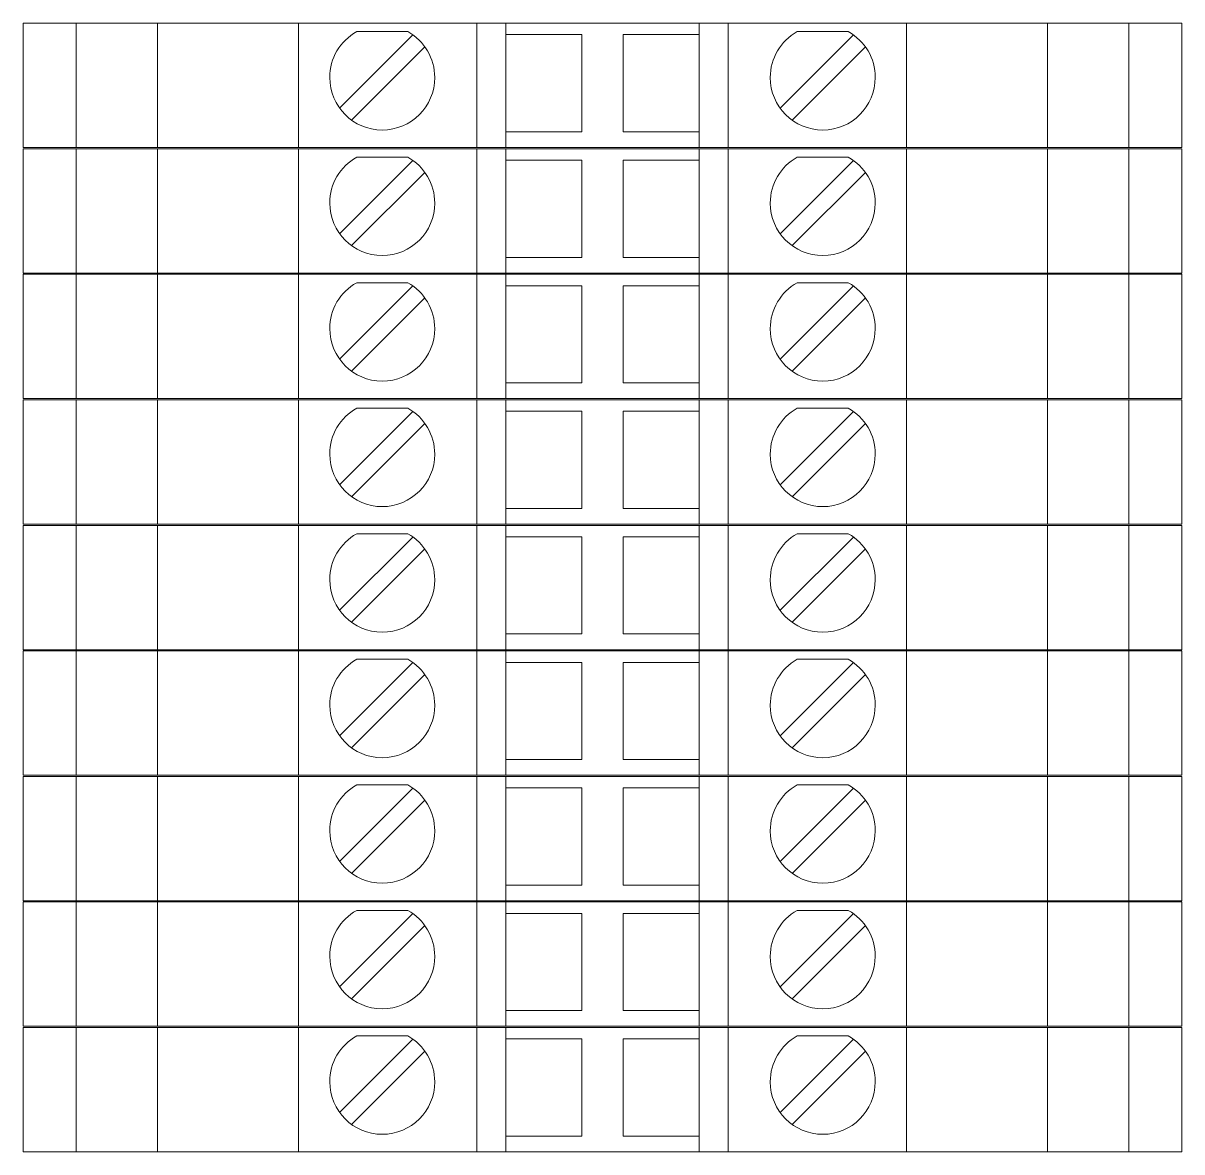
# Model space of a CAD drawing. Header units: millimetres. Extents: x 4962 to 7449, y 754 to 2938.
# Drawn here: x 5322.79 to 5370.79, y 2007.39 to 2054.14 of the extents above; entities that cross this region are included whole.
import ezdxf

# ---------------------------------------------------------------- set-up
doc = ezdxf.new("R2010")
doc.units = ezdxf.units.MM
doc.layers.add('000-PI-ORMAR', color=2, linetype='Continuous')

msp = doc.modelspace()

# ---------------------------------------------------------------- linework, layer by layer
at = {"layer": '000-PI-ORMAR', "color": 0, "linetype": 'ByBlock', "lineweight": 0}
for p, q in [((5322.792, 2054.143), (5322.792, 2054.143)), ((5324.992, 2054.143), (5322.792, 2054.143)), ((5322.792, 2054.143), (5322.792, 2048.993)), ((5324.992, 2054.143), (5324.992, 2054.143)), ((5324.992, 2054.143), (5326.584, 2054.143)), ((5324.992, 2054.143), (5324.992, 2048.993)), ((5326.584, 2054.143), (5328.726, 2054.143)), ((5327.042, 2054.143), (5327.042, 2054.143)), ((5328.353, 2054.143), (5328.353, 2048.993)), ((5329.11, 2054.143), (5328.726, 2054.143)), ((5331.618, 2054.143), (5329.11, 2054.143)), ((5329.292, 2054.143), (5329.292, 2054.143)), ((5330.792, 2054.143), (5330.792, 2054.143)), ((5331.618, 2054.143), (5334.192, 2054.143)), ((5331.942, 2054.143), (5331.942, 2054.143)), ((5334.192, 2054.143), (5341.592, 2054.143)), ((5334.192, 2054.143), (5334.192, 2048.993)), ((5336.992, 2054.143), (5336.992, 2054.143)), ((5341.592, 2054.143), (5342.792, 2054.143)), ((5341.592, 2054.143), (5341.592, 2048.993)), ((5342.792, 2054.143), (5342.792, 2054.143)), ((5342.792, 2054.143), (5350.792, 2054.143)), ((5342.792, 2054.143), (5342.792, 2048.993)), ((5350.792, 2054.143), (5350.792, 2054.143)), ((5350.792, 2054.143), (5351.992, 2054.143)), ((5350.792, 2054.143), (5350.792, 2048.993)), ((5351.992, 2054.143), (5359.392, 2054.143)), ((5351.992, 2054.143), (5351.992, 2048.993)), ((5359.392, 2054.143), (5361.966, 2054.143)), ((5359.392, 2054.143), (5359.392, 2048.993)), ((5364.474, 2054.143), (5361.966, 2054.143)), ((5362.792, 2054.143), (5362.792, 2054.143)), ((5363.092, 2054.143), (5363.092, 2054.143)), ((5363.992, 2054.143), (5363.992, 2054.143)), ((5364.858, 2054.143), (5364.474, 2054.143)), ((5364.858, 2054.143), (5367, 2054.143)), ((5365.231, 2054.143), (5365.231, 2048.993)), ((5366.542, 2054.143), (5366.542, 2054.143)), ((5367, 2054.143), (5368.592, 2054.143)), ((5368.592, 2054.143), (5368.592, 2054.143)), ((5368.592, 2054.143), (5369.792, 2054.143)), ((5368.592, 2054.143), (5368.592, 2048.993)), ((5369.292, 2054.143), (5369.292, 2054.143)), ((5369.792, 2054.143), (5369.792, 2054.143)), ((5369.792, 2054.143), (5370.109, 2054.143)), ((5370.792, 2054.143), (5370.109, 2054.143)), ((5370.792, 2054.143), (5370.792, 2054.143)), ((5370.792, 2054.143), (5370.792, 2048.993)), ((5338.937, 2053.659), (5335.902, 2050.623)), ((5336.608, 2053.793), (5336.608, 2053.793)), ((5338.726, 2053.793), (5336.608, 2053.793)), ((5338.726, 2053.793), (5338.726, 2053.793)), ((5338.937, 2053.659), (5338.937, 2053.659)), ((5342.792, 2053.668), (5345.942, 2053.668)), ((5342.792, 2053.668), (5342.792, 2053.668)), ((5345.942, 2053.668), (5345.942, 2049.643)), ((5345.942, 2053.668), (5345.942, 2053.668)), ((5347.642, 2049.643), (5347.642, 2053.668)), ((5347.642, 2053.668), (5350.792, 2053.668)), ((5347.642, 2053.668), (5347.642, 2053.668)), ((5350.792, 2053.668), (5350.792, 2053.668)), ((5357.187, 2053.659), (5354.152, 2050.623)), ((5354.858, 2053.793), (5354.858, 2053.793)), ((5356.976, 2053.793), (5354.858, 2053.793)), ((5356.976, 2053.793), (5356.976, 2053.793)), ((5357.187, 2053.659), (5357.187, 2053.659)), ((5336.397, 2050.128), (5339.432, 2053.164)), ((5339.432, 2053.164), (5339.432, 2053.164)), ((5341.592, 2053.193), (5341.592, 2050.593)), ((5341.592, 2053.193), (5341.592, 2053.193)), ((5351.992, 2053.193), (5351.992, 2050.593)), ((5351.992, 2053.193), (5351.992, 2053.193)), ((5354.647, 2050.128), (5357.682, 2053.164)), ((5357.682, 2053.164), (5357.682, 2053.164)), ((5335.902, 2050.623), (5335.902, 2050.623)), ((5341.592, 2050.593), (5341.592, 2050.593)), ((5351.992, 2050.593), (5351.992, 2050.593)), ((5354.152, 2050.623), (5354.152, 2050.623)), ((5336.397, 2050.128), (5336.397, 2050.128)), ((5354.647, 2050.128), (5354.647, 2050.128)), ((5345.942, 2049.643), (5342.792, 2049.643)), ((5342.792, 2049.643), (5342.792, 2049.643)), ((5345.942, 2049.643), (5345.942, 2049.643)), ((5350.792, 2049.643), (5347.642, 2049.643)), ((5347.642, 2049.643), (5347.642, 2049.643)), ((5350.792, 2049.643), (5350.792, 2049.643)), ((5324.992, 2048.993), (5322.792, 2048.993)), ((5322.792, 2048.993), (5322.792, 2048.993)), ((5322.792, 2048.943), (5322.792, 2048.943)), ((5324.992, 2048.943), (5322.792, 2048.943)), ((5322.792, 2048.943), (5322.792, 2043.793)), ((5324.992, 2048.993), (5326.584, 2048.993)), ((5324.992, 2048.993), (5324.992, 2048.993)), ((5324.992, 2048.943), (5324.992, 2048.943)), ((5324.992, 2048.943), (5326.584, 2048.943)), ((5324.992, 2048.943), (5324.992, 2043.793)), ((5326.584, 2048.993), (5328.726, 2048.993)), ((5326.584, 2048.943), (5328.726, 2048.943)), ((5327.042, 2048.993), (5327.042, 2048.993)), ((5327.042, 2048.943), (5327.042, 2048.943)), ((5328.353, 2048.943), (5328.353, 2043.793)), ((5328.726, 2048.993), (5329.11, 2048.993)), ((5329.11, 2048.943), (5328.726, 2048.943)), ((5329.11, 2048.993), (5331.618, 2048.993)), ((5331.618, 2048.943), (5329.11, 2048.943)), ((5329.292, 2048.993), (5329.292, 2048.993)), ((5329.292, 2048.943), (5329.292, 2048.943)), ((5330.792, 2048.943), (5330.792, 2048.943)), ((5331.618, 2048.993), (5334.192, 2048.993)), ((5331.618, 2048.943), (5334.192, 2048.943)), ((5331.942, 2048.993), (5331.942, 2048.993)), ((5331.942, 2048.943), (5331.942, 2048.943)), ((5334.192, 2048.993), (5341.592, 2048.993)), ((5334.192, 2048.943), (5341.592, 2048.943)), ((5334.192, 2048.943), (5334.192, 2043.793)), ((5336.992, 2048.993), (5336.992, 2048.993)), ((5336.992, 2048.943), (5336.992, 2048.943)), ((5341.592, 2048.993), (5342.792, 2048.993)), ((5341.592, 2048.943), (5342.792, 2048.943)), ((5341.592, 2048.943), (5341.592, 2043.793)), ((5342.792, 2048.993), (5350.792, 2048.993)), ((5342.792, 2048.993), (5342.792, 2048.993)), ((5342.792, 2048.943), (5342.792, 2048.943)), ((5342.792, 2048.943), (5350.792, 2048.943)), ((5342.792, 2048.943), (5342.792, 2043.793)), ((5350.792, 2048.993), (5351.992, 2048.993)), ((5350.792, 2048.993), (5350.792, 2048.993)), ((5350.792, 2048.943), (5350.792, 2048.943)), ((5350.792, 2048.943), (5351.992, 2048.943)), ((5350.792, 2048.943), (5350.792, 2043.793)), ((5351.992, 2048.993), (5359.392, 2048.993)), ((5351.992, 2048.943), (5359.392, 2048.943)), ((5351.992, 2048.943), (5351.992, 2043.793)), ((5359.392, 2048.993), (5361.966, 2048.993)), ((5359.392, 2048.943), (5361.966, 2048.943)), ((5359.392, 2048.943), (5359.392, 2043.793)), ((5361.966, 2048.993), (5364.474, 2048.993)), ((5364.474, 2048.943), (5361.966, 2048.943)), ((5362.792, 2048.943), (5362.792, 2048.943)), ((5363.092, 2048.993), (5363.092, 2048.993)), ((5363.092, 2048.943), (5363.092, 2048.943)), ((5363.992, 2048.993), (5363.992, 2048.993)), ((5363.992, 2048.943), (5363.992, 2048.943)), ((5364.474, 2048.993), (5364.858, 2048.993)), ((5364.858, 2048.943), (5364.474, 2048.943)), ((5364.858, 2048.993), (5367, 2048.993)), ((5364.858, 2048.943), (5367, 2048.943)), ((5365.231, 2048.943), (5365.231, 2043.793)), ((5366.542, 2048.993), (5366.542, 2048.993)), ((5366.542, 2048.943), (5366.542, 2048.943)), ((5367, 2048.993), (5368.592, 2048.993)), ((5367, 2048.943), (5368.592, 2048.943)), ((5368.592, 2048.993), (5369.792, 2048.993)), ((5368.592, 2048.993), (5368.592, 2048.993)), ((5368.592, 2048.943), (5368.592, 2048.943)), ((5368.592, 2048.943), (5369.792, 2048.943)), ((5368.592, 2048.943), (5368.592, 2043.793)), ((5369.292, 2048.943), (5369.292, 2048.943)), ((5369.792, 2048.993), (5370.109, 2048.993)), ((5369.792, 2048.993), (5369.792, 2048.993)), ((5369.792, 2048.943), (5369.792, 2048.943)), ((5369.792, 2048.943), (5370.109, 2048.943)), ((5370.792, 2048.993), (5370.109, 2048.993)), ((5370.792, 2048.943), (5370.109, 2048.943)), ((5370.792, 2048.993), (5370.792, 2048.993)), ((5370.792, 2048.943), (5370.792, 2048.943)), ((5370.792, 2048.943), (5370.792, 2043.793)), ((5338.937, 2048.459), (5335.902, 2045.423)), ((5336.608, 2048.593), (5336.608, 2048.593)), ((5338.726, 2048.593), (5336.608, 2048.593)), ((5338.726, 2048.593), (5338.726, 2048.593)), ((5338.937, 2048.459), (5338.937, 2048.459)), ((5342.792, 2048.468), (5345.942, 2048.468)), ((5342.792, 2048.468), (5342.792, 2048.468)), ((5345.942, 2048.468), (5345.942, 2044.443)), ((5345.942, 2048.468), (5345.942, 2048.468)), ((5347.642, 2044.443), (5347.642, 2048.468)), ((5347.642, 2048.468), (5350.792, 2048.468)), ((5347.642, 2048.468), (5347.642, 2048.468)), ((5350.792, 2048.468), (5350.792, 2048.468)), ((5357.187, 2048.459), (5354.152, 2045.423)), ((5354.858, 2048.593), (5354.858, 2048.593)), ((5356.976, 2048.593), (5354.858, 2048.593)), ((5356.976, 2048.593), (5356.976, 2048.593)), ((5357.187, 2048.459), (5357.187, 2048.459)), ((5336.397, 2044.928), (5339.432, 2047.964)), ((5339.432, 2047.964), (5339.432, 2047.964)), ((5341.592, 2047.993), (5341.592, 2045.393)), ((5341.592, 2047.993), (5341.592, 2047.993)), ((5351.992, 2047.993), (5351.992, 2045.393)), ((5351.992, 2047.993), (5351.992, 2047.993)), ((5354.647, 2044.928), (5357.682, 2047.964)), ((5357.682, 2047.964), (5357.682, 2047.964)), ((5335.902, 2045.423), (5335.902, 2045.423)), ((5341.592, 2045.393), (5341.592, 2045.393)), ((5351.992, 2045.393), (5351.992, 2045.393)), ((5354.152, 2045.423), (5354.152, 2045.423)), ((5336.397, 2044.928), (5336.397, 2044.928)), ((5354.647, 2044.928), (5354.647, 2044.928)), ((5345.942, 2044.443), (5342.792, 2044.443)), ((5342.792, 2044.443), (5342.792, 2044.443)), ((5345.942, 2044.443), (5345.942, 2044.443)), ((5350.792, 2044.443), (5347.642, 2044.443)), ((5347.642, 2044.443), (5347.642, 2044.443)), ((5350.792, 2044.443), (5350.792, 2044.443)), ((5324.992, 2043.793), (5322.792, 2043.793)), ((5322.792, 2043.793), (5322.792, 2043.793)), ((5322.792, 2043.743), (5322.792, 2043.743)), ((5324.992, 2043.743), (5322.792, 2043.743)), ((5322.792, 2043.743), (5322.792, 2038.593)), ((5324.992, 2043.793), (5326.584, 2043.793)), ((5324.992, 2043.793), (5324.992, 2043.793)), ((5324.992, 2043.743), (5324.992, 2043.743)), ((5324.992, 2043.743), (5326.584, 2043.743)), ((5324.992, 2043.743), (5324.992, 2038.593)), ((5326.584, 2043.793), (5328.726, 2043.793)), ((5326.584, 2043.743), (5328.726, 2043.743)), ((5327.042, 2043.793), (5327.042, 2043.793)), ((5327.042, 2043.743), (5327.042, 2043.743)), ((5328.353, 2043.743), (5328.353, 2038.593)), ((5328.726, 2043.793), (5329.11, 2043.793)), ((5329.11, 2043.743), (5328.726, 2043.743)), ((5329.11, 2043.793), (5331.618, 2043.793)), ((5331.618, 2043.743), (5329.11, 2043.743)), ((5329.292, 2043.793), (5329.292, 2043.793)), ((5329.292, 2043.743), (5329.292, 2043.743)), ((5330.792, 2043.743), (5330.792, 2043.743)), ((5331.618, 2043.793), (5334.192, 2043.793)), ((5331.618, 2043.743), (5334.192, 2043.743)), ((5331.942, 2043.793), (5331.942, 2043.793)), ((5331.942, 2043.743), (5331.942, 2043.743)), ((5334.192, 2043.793), (5341.592, 2043.793)), ((5334.192, 2043.743), (5341.592, 2043.743)), ((5334.192, 2043.743), (5334.192, 2038.593)), ((5336.608, 2043.393), (5336.608, 2043.393)), ((5338.726, 2043.393), (5336.608, 2043.393)), ((5336.992, 2043.793), (5336.992, 2043.793)), ((5336.992, 2043.743), (5336.992, 2043.743)), ((5338.726, 2043.393), (5338.726, 2043.393)), ((5341.592, 2043.793), (5342.792, 2043.793)), ((5341.592, 2043.743), (5342.792, 2043.743)), ((5341.592, 2043.743), (5341.592, 2038.593)), ((5342.792, 2043.793), (5350.792, 2043.793)), ((5342.792, 2043.793), (5342.792, 2043.793)), ((5342.792, 2043.743), (5342.792, 2043.743)), ((5342.792, 2043.743), (5350.792, 2043.743)), ((5342.792, 2043.743), (5342.792, 2038.593)), ((5350.792, 2043.793), (5351.992, 2043.793)), ((5350.792, 2043.793), (5350.792, 2043.793)), ((5350.792, 2043.743), (5350.792, 2043.743)), ((5350.792, 2043.743), (5351.992, 2043.743)), ((5350.792, 2043.743), (5350.792, 2038.593)), ((5351.992, 2043.793), (5359.392, 2043.793)), ((5351.992, 2043.743), (5359.392, 2043.743)), ((5351.992, 2043.743), (5351.992, 2038.593)), ((5354.858, 2043.393), (5354.858, 2043.393)), ((5356.976, 2043.393), (5354.858, 2043.393)), ((5356.976, 2043.393), (5356.976, 2043.393)), ((5359.392, 2043.793), (5361.966, 2043.793)), ((5359.392, 2043.743), (5361.966, 2043.743)), ((5359.392, 2043.743), (5359.392, 2038.593)), ((5361.966, 2043.793), (5364.474, 2043.793)), ((5364.474, 2043.743), (5361.966, 2043.743)), ((5362.792, 2043.743), (5362.792, 2043.743)), ((5363.092, 2043.793), (5363.092, 2043.793)), ((5363.092, 2043.743), (5363.092, 2043.743)), ((5363.992, 2043.793), (5363.992, 2043.793)), ((5363.992, 2043.743), (5363.992, 2043.743)), ((5364.474, 2043.793), (5364.858, 2043.793)), ((5364.858, 2043.743), (5364.474, 2043.743)), ((5364.858, 2043.793), (5367, 2043.793)), ((5364.858, 2043.743), (5367, 2043.743)), ((5365.231, 2043.743), (5365.231, 2038.593)), ((5366.542, 2043.793), (5366.542, 2043.793)), ((5366.542, 2043.743), (5366.542, 2043.743)), ((5367, 2043.793), (5368.592, 2043.793)), ((5367, 2043.743), (5368.592, 2043.743)), ((5368.592, 2043.793), (5369.792, 2043.793)), ((5368.592, 2043.793), (5368.592, 2043.793)), ((5368.592, 2043.743), (5368.592, 2043.743)), ((5368.592, 2043.743), (5369.792, 2043.743)), ((5368.592, 2043.743), (5368.592, 2038.593)), ((5369.292, 2043.743), (5369.292, 2043.743)), ((5369.792, 2043.793), (5370.109, 2043.793)), ((5369.792, 2043.793), (5369.792, 2043.793)), ((5369.792, 2043.743), (5369.792, 2043.743)), ((5369.792, 2043.743), (5370.109, 2043.743)), ((5370.792, 2043.793), (5370.109, 2043.793)), ((5370.792, 2043.743), (5370.109, 2043.743)), ((5370.792, 2043.793), (5370.792, 2043.793)), ((5370.792, 2043.743), (5370.792, 2043.743)), ((5370.792, 2043.743), (5370.792, 2038.593)), ((5338.937, 2043.259), (5335.902, 2040.223)), ((5338.937, 2043.259), (5338.937, 2043.259)), ((5342.792, 2043.268), (5345.942, 2043.268)), ((5342.792, 2043.268), (5342.792, 2043.268)), ((5345.942, 2043.268), (5345.942, 2039.243)), ((5345.942, 2043.268), (5345.942, 2043.268)), ((5347.642, 2039.243), (5347.642, 2043.268)), ((5347.642, 2043.268), (5350.792, 2043.268)), ((5347.642, 2043.268), (5347.642, 2043.268)), ((5350.792, 2043.268), (5350.792, 2043.268)), ((5357.187, 2043.259), (5354.152, 2040.223)), ((5357.187, 2043.259), (5357.187, 2043.259)), ((5336.397, 2039.728), (5339.432, 2042.764)), ((5339.432, 2042.764), (5339.432, 2042.764)), ((5341.592, 2042.793), (5341.592, 2040.193)), ((5341.592, 2042.793), (5341.592, 2042.793)), ((5351.992, 2042.793), (5351.992, 2040.193)), ((5351.992, 2042.793), (5351.992, 2042.793)), ((5354.647, 2039.728), (5357.682, 2042.764)), ((5357.682, 2042.764), (5357.682, 2042.764)), ((5335.902, 2040.223), (5335.902, 2040.223)), ((5341.592, 2040.193), (5341.592, 2040.193)), ((5351.992, 2040.193), (5351.992, 2040.193)), ((5354.152, 2040.223), (5354.152, 2040.223)), ((5336.397, 2039.728), (5336.397, 2039.728)), ((5354.647, 2039.728), (5354.647, 2039.728)), ((5345.942, 2039.243), (5342.792, 2039.243)), ((5342.792, 2039.243), (5342.792, 2039.243)), ((5345.942, 2039.243), (5345.942, 2039.243)), ((5350.792, 2039.243), (5347.642, 2039.243)), ((5347.642, 2039.243), (5347.642, 2039.243)), ((5350.792, 2039.243), (5350.792, 2039.243)), ((5324.992, 2038.593), (5322.792, 2038.593)), ((5322.792, 2038.593), (5322.792, 2038.593)), ((5324.992, 2038.593), (5326.584, 2038.593)), ((5324.992, 2038.593), (5324.992, 2038.593)), ((5326.584, 2038.593), (5328.726, 2038.593)), ((5327.042, 2038.593), (5327.042, 2038.593)), ((5328.726, 2038.593), (5329.11, 2038.593)), ((5329.11, 2038.593), (5331.618, 2038.593)), ((5329.292, 2038.593), (5329.292, 2038.593)), ((5331.618, 2038.593), (5334.192, 2038.593)), ((5331.942, 2038.593), (5331.942, 2038.593)), ((5334.192, 2038.593), (5341.592, 2038.593)), ((5336.992, 2038.593), (5336.992, 2038.593)), ((5341.592, 2038.593), (5342.792, 2038.593)), ((5342.792, 2038.593), (5350.792, 2038.593)), ((5342.792, 2038.593), (5342.792, 2038.593)), ((5350.792, 2038.593), (5351.992, 2038.593)), ((5350.792, 2038.593), (5350.792, 2038.593)), ((5351.992, 2038.593), (5359.392, 2038.593)), ((5359.392, 2038.593), (5361.966, 2038.593)), ((5361.966, 2038.593), (5364.474, 2038.593)), ((5363.092, 2038.593), (5363.092, 2038.593)), ((5363.992, 2038.593), (5363.992, 2038.593)), ((5364.474, 2038.593), (5364.858, 2038.593)), ((5364.858, 2038.593), (5367, 2038.593)), ((5366.542, 2038.593), (5366.542, 2038.593)), ((5367, 2038.593), (5368.592, 2038.593)), ((5368.592, 2038.593), (5369.792, 2038.593)), ((5368.592, 2038.593), (5368.592, 2038.593)), ((5369.792, 2038.593), (5370.109, 2038.593)), ((5369.792, 2038.593), (5369.792, 2038.593)), ((5370.792, 2038.593), (5370.109, 2038.593)), ((5370.792, 2038.593), (5370.792, 2038.593)), ((5322.792, 2038.543), (5322.792, 2038.543)), ((5324.992, 2038.543), (5322.792, 2038.543)), ((5322.792, 2038.543), (5322.792, 2033.393)), ((5324.992, 2038.543), (5324.992, 2038.543)), ((5324.992, 2038.543), (5326.584, 2038.543)), ((5324.992, 2038.543), (5324.992, 2033.393)), ((5326.584, 2038.543), (5328.726, 2038.543)), ((5327.042, 2038.543), (5327.042, 2038.543)), ((5328.353, 2038.543), (5328.353, 2033.393)), ((5329.11, 2038.543), (5328.726, 2038.543)), ((5331.618, 2038.543), (5329.11, 2038.543)), ((5329.292, 2038.543), (5329.292, 2038.543)), ((5330.792, 2038.543), (5330.792, 2038.543)), ((5331.618, 2038.543), (5334.192, 2038.543)), ((5331.942, 2038.543), (5331.942, 2038.543)), ((5334.192, 2038.543), (5341.592, 2038.543)), ((5334.192, 2038.543), (5334.192, 2033.393)), ((5336.608, 2038.193), (5336.608, 2038.193)), ((5338.726, 2038.193), (5336.608, 2038.193)), ((5336.992, 2038.543), (5336.992, 2038.543)), ((5338.726, 2038.193), (5338.726, 2038.193)), ((5341.592, 2038.543), (5342.792, 2038.543)), ((5341.592, 2038.543), (5341.592, 2033.393)), ((5342.792, 2038.543), (5342.792, 2038.543)), ((5342.792, 2038.543), (5350.792, 2038.543)), ((5342.792, 2038.543), (5342.792, 2033.393)), ((5350.792, 2038.543), (5350.792, 2038.543)), ((5350.792, 2038.543), (5351.992, 2038.543)), ((5350.792, 2038.543), (5350.792, 2033.393)), ((5351.992, 2038.543), (5359.392, 2038.543)), ((5351.992, 2038.543), (5351.992, 2033.393)), ((5354.858, 2038.193), (5354.858, 2038.193)), ((5356.976, 2038.193), (5354.858, 2038.193)), ((5356.976, 2038.193), (5356.976, 2038.193)), ((5359.392, 2038.543), (5361.966, 2038.543)), ((5359.392, 2038.543), (5359.392, 2033.393)), ((5364.474, 2038.543), (5361.966, 2038.543)), ((5362.792, 2038.543), (5362.792, 2038.543)), ((5363.092, 2038.543), (5363.092, 2038.543)), ((5363.992, 2038.543), (5363.992, 2038.543)), ((5364.858, 2038.543), (5364.474, 2038.543)), ((5364.858, 2038.543), (5367, 2038.543)), ((5365.231, 2038.543), (5365.231, 2033.393)), ((5366.542, 2038.543), (5366.542, 2038.543)), ((5367, 2038.543), (5368.592, 2038.543)), ((5368.592, 2038.543), (5368.592, 2038.543)), ((5368.592, 2038.543), (5369.792, 2038.543)), ((5368.592, 2038.543), (5368.592, 2033.393)), ((5369.292, 2038.543), (5369.292, 2038.543)), ((5369.792, 2038.543), (5369.792, 2038.543)), ((5369.792, 2038.543), (5370.109, 2038.543)), ((5370.792, 2038.543), (5370.109, 2038.543)), ((5370.792, 2038.543), (5370.792, 2038.543)), ((5370.792, 2038.543), (5370.792, 2033.393)), ((5338.937, 2038.059), (5335.902, 2035.023)), ((5338.937, 2038.059), (5338.937, 2038.059)), ((5342.792, 2038.068), (5345.942, 2038.068)), ((5342.792, 2038.068), (5342.792, 2038.068)), ((5345.942, 2038.068), (5345.942, 2034.043)), ((5345.942, 2038.068), (5345.942, 2038.068)), ((5347.642, 2034.043), (5347.642, 2038.068)), ((5347.642, 2038.068), (5350.792, 2038.068)), ((5347.642, 2038.068), (5347.642, 2038.068)), ((5350.792, 2038.068), (5350.792, 2038.068)), ((5357.187, 2038.059), (5354.152, 2035.023)), ((5357.187, 2038.059), (5357.187, 2038.059)), ((5336.397, 2034.528), (5339.432, 2037.564)), ((5339.432, 2037.564), (5339.432, 2037.564)), ((5341.592, 2037.593), (5341.592, 2034.993)), ((5341.592, 2037.593), (5341.592, 2037.593)), ((5351.992, 2037.593), (5351.992, 2034.993)), ((5351.992, 2037.593), (5351.992, 2037.593)), ((5354.647, 2034.528), (5357.682, 2037.564)), ((5357.682, 2037.564), (5357.682, 2037.564)), ((5335.902, 2035.023), (5335.902, 2035.023)), ((5341.592, 2034.993), (5341.592, 2034.993)), ((5351.992, 2034.993), (5351.992, 2034.993)), ((5354.152, 2035.023), (5354.152, 2035.023)), ((5336.397, 2034.528), (5336.397, 2034.528)), ((5354.647, 2034.528), (5354.647, 2034.528)), ((5345.942, 2034.043), (5342.792, 2034.043)), ((5342.792, 2034.043), (5342.792, 2034.043)), ((5345.942, 2034.043), (5345.942, 2034.043)), ((5350.792, 2034.043), (5347.642, 2034.043)), ((5347.642, 2034.043), (5347.642, 2034.043)), ((5350.792, 2034.043), (5350.792, 2034.043)), ((5324.992, 2033.393), (5322.792, 2033.393)), ((5322.792, 2033.393), (5322.792, 2033.393)), ((5322.792, 2033.343), (5322.792, 2033.343)), ((5324.992, 2033.343), (5322.792, 2033.343)), ((5322.792, 2033.343), (5322.792, 2028.193)), ((5324.992, 2033.393), (5326.584, 2033.393)), ((5324.992, 2033.393), (5324.992, 2033.393)), ((5324.992, 2033.343), (5324.992, 2033.343)), ((5324.992, 2033.343), (5326.584, 2033.343)), ((5324.992, 2033.343), (5324.992, 2028.193)), ((5326.584, 2033.393), (5328.726, 2033.393)), ((5326.584, 2033.343), (5328.726, 2033.343)), ((5327.042, 2033.393), (5327.042, 2033.393)), ((5327.042, 2033.343), (5327.042, 2033.343)), ((5328.353, 2033.343), (5328.353, 2028.193)), ((5328.726, 2033.393), (5329.11, 2033.393)), ((5329.11, 2033.343), (5328.726, 2033.343)), ((5329.11, 2033.393), (5331.618, 2033.393)), ((5331.618, 2033.343), (5329.11, 2033.343)), ((5329.292, 2033.393), (5329.292, 2033.393)), ((5329.292, 2033.343), (5329.292, 2033.343)), ((5330.792, 2033.343), (5330.792, 2033.343)), ((5331.618, 2033.393), (5334.192, 2033.393)), ((5331.618, 2033.343), (5334.192, 2033.343)), ((5331.942, 2033.393), (5331.942, 2033.393)), ((5331.942, 2033.343), (5331.942, 2033.343)), ((5334.192, 2033.393), (5341.592, 2033.393)), ((5334.192, 2033.343), (5341.592, 2033.343)), ((5334.192, 2033.343), (5334.192, 2028.193)), ((5336.992, 2033.393), (5336.992, 2033.393)), ((5336.992, 2033.343), (5336.992, 2033.343)), ((5341.592, 2033.393), (5342.792, 2033.393)), ((5341.592, 2033.343), (5342.792, 2033.343)), ((5341.592, 2033.343), (5341.592, 2028.193)), ((5342.792, 2033.393), (5350.792, 2033.393)), ((5342.792, 2033.393), (5342.792, 2033.393)), ((5342.792, 2033.343), (5342.792, 2033.343)), ((5342.792, 2033.343), (5350.792, 2033.343)), ((5342.792, 2033.343), (5342.792, 2028.193)), ((5350.792, 2033.393), (5351.992, 2033.393)), ((5350.792, 2033.393), (5350.792, 2033.393)), ((5350.792, 2033.343), (5350.792, 2033.343)), ((5350.792, 2033.343), (5351.992, 2033.343)), ((5350.792, 2033.343), (5350.792, 2028.193)), ((5351.992, 2033.393), (5359.392, 2033.393)), ((5351.992, 2033.343), (5359.392, 2033.343)), ((5351.992, 2033.343), (5351.992, 2028.193)), ((5359.392, 2033.393), (5361.966, 2033.393)), ((5359.392, 2033.343), (5361.966, 2033.343)), ((5359.392, 2033.343), (5359.392, 2028.193)), ((5361.966, 2033.393), (5364.474, 2033.393)), ((5364.474, 2033.343), (5361.966, 2033.343)), ((5362.792, 2033.343), (5362.792, 2033.343)), ((5363.092, 2033.393), (5363.092, 2033.393)), ((5363.092, 2033.343), (5363.092, 2033.343)), ((5363.992, 2033.393), (5363.992, 2033.393)), ((5363.992, 2033.343), (5363.992, 2033.343)), ((5364.474, 2033.393), (5364.858, 2033.393)), ((5364.858, 2033.343), (5364.474, 2033.343)), ((5364.858, 2033.393), (5367, 2033.393)), ((5364.858, 2033.343), (5367, 2033.343)), ((5365.231, 2033.343), (5365.231, 2028.193)), ((5366.542, 2033.393), (5366.542, 2033.393)), ((5366.542, 2033.343), (5366.542, 2033.343)), ((5367, 2033.393), (5368.592, 2033.393)), ((5367, 2033.343), (5368.592, 2033.343)), ((5368.592, 2033.393), (5369.792, 2033.393)), ((5368.592, 2033.393), (5368.592, 2033.393)), ((5368.592, 2033.343), (5368.592, 2033.343)), ((5368.592, 2033.343), (5369.792, 2033.343)), ((5368.592, 2033.343), (5368.592, 2028.193)), ((5369.292, 2033.343), (5369.292, 2033.343)), ((5369.792, 2033.393), (5370.109, 2033.393)), ((5369.792, 2033.393), (5369.792, 2033.393)), ((5369.792, 2033.343), (5369.792, 2033.343)), ((5369.792, 2033.343), (5370.109, 2033.343)), ((5370.792, 2033.393), (5370.109, 2033.393)), ((5370.792, 2033.343), (5370.109, 2033.343)), ((5370.792, 2033.393), (5370.792, 2033.393)), ((5370.792, 2033.343), (5370.792, 2033.343)), ((5370.792, 2033.343), (5370.792, 2028.193)), ((5338.937, 2032.859), (5335.902, 2029.823)), ((5336.608, 2032.993), (5336.608, 2032.993)), ((5338.726, 2032.993), (5336.608, 2032.993)), ((5338.726, 2032.993), (5338.726, 2032.993)), ((5338.937, 2032.859), (5338.937, 2032.859)), ((5342.792, 2032.868), (5345.942, 2032.868)), ((5342.792, 2032.868), (5342.792, 2032.868)), ((5345.942, 2032.868), (5345.942, 2028.843)), ((5345.942, 2032.868), (5345.942, 2032.868)), ((5347.642, 2028.843), (5347.642, 2032.868)), ((5347.642, 2032.868), (5350.792, 2032.868)), ((5347.642, 2032.868), (5347.642, 2032.868)), ((5350.792, 2032.868), (5350.792, 2032.868)), ((5357.187, 2032.859), (5354.152, 2029.823)), ((5354.858, 2032.993), (5354.858, 2032.993)), ((5356.976, 2032.993), (5354.858, 2032.993)), ((5356.976, 2032.993), (5356.976, 2032.993)), ((5357.187, 2032.859), (5357.187, 2032.859)), ((5336.397, 2029.328), (5339.432, 2032.364)), ((5339.432, 2032.364), (5339.432, 2032.364)), ((5341.592, 2032.393), (5341.592, 2029.793)), ((5341.592, 2032.393), (5341.592, 2032.393)), ((5351.992, 2032.393), (5351.992, 2029.793)), ((5351.992, 2032.393), (5351.992, 2032.393)), ((5354.647, 2029.328), (5357.682, 2032.364)), ((5357.682, 2032.364), (5357.682, 2032.364)), ((5335.902, 2029.823), (5335.902, 2029.823)), ((5341.592, 2029.793), (5341.592, 2029.793)), ((5351.992, 2029.793), (5351.992, 2029.793)), ((5354.152, 2029.823), (5354.152, 2029.823)), ((5336.397, 2029.328), (5336.397, 2029.328)), ((5354.647, 2029.328), (5354.647, 2029.328)), ((5345.942, 2028.843), (5342.792, 2028.843)), ((5342.792, 2028.843), (5342.792, 2028.843)), ((5345.942, 2028.843), (5345.942, 2028.843)), ((5350.792, 2028.843), (5347.642, 2028.843)), ((5347.642, 2028.843), (5347.642, 2028.843)), ((5350.792, 2028.843), (5350.792, 2028.843)), ((5324.992, 2028.193), (5322.792, 2028.193)), ((5322.792, 2028.193), (5322.792, 2028.193)), ((5322.792, 2028.143), (5322.792, 2028.143)), ((5324.992, 2028.143), (5322.792, 2028.143)), ((5322.792, 2028.143), (5322.792, 2022.993)), ((5324.992, 2028.193), (5326.584, 2028.193)), ((5324.992, 2028.193), (5324.992, 2028.193)), ((5324.992, 2028.143), (5324.992, 2028.143)), ((5324.992, 2028.143), (5326.584, 2028.143)), ((5324.992, 2028.143), (5324.992, 2022.993)), ((5326.584, 2028.193), (5328.726, 2028.193)), ((5326.584, 2028.143), (5328.726, 2028.143)), ((5327.042, 2028.193), (5327.042, 2028.193)), ((5327.042, 2028.143), (5327.042, 2028.143)), ((5328.353, 2028.143), (5328.353, 2022.993)), ((5328.726, 2028.193), (5329.11, 2028.193)), ((5329.11, 2028.143), (5328.726, 2028.143)), ((5329.11, 2028.193), (5331.618, 2028.193)), ((5331.618, 2028.143), (5329.11, 2028.143)), ((5329.292, 2028.193), (5329.292, 2028.193)), ((5329.292, 2028.143), (5329.292, 2028.143)), ((5330.792, 2028.143), (5330.792, 2028.143)), ((5331.618, 2028.193), (5334.192, 2028.193)), ((5331.618, 2028.143), (5334.192, 2028.143)), ((5331.942, 2028.193), (5331.942, 2028.193)), ((5331.942, 2028.143), (5331.942, 2028.143)), ((5334.192, 2028.193), (5341.592, 2028.193)), ((5334.192, 2028.143), (5341.592, 2028.143)), ((5334.192, 2028.143), (5334.192, 2022.993)), ((5336.992, 2028.193), (5336.992, 2028.193)), ((5336.992, 2028.143), (5336.992, 2028.143)), ((5341.592, 2028.193), (5342.792, 2028.193)), ((5341.592, 2028.143), (5342.792, 2028.143)), ((5341.592, 2028.143), (5341.592, 2022.993)), ((5342.792, 2028.193), (5350.792, 2028.193)), ((5342.792, 2028.193), (5342.792, 2028.193)), ((5342.792, 2028.143), (5342.792, 2028.143)), ((5342.792, 2028.143), (5350.792, 2028.143)), ((5342.792, 2028.143), (5342.792, 2022.993)), ((5350.792, 2028.193), (5351.992, 2028.193)), ((5350.792, 2028.193), (5350.792, 2028.193)), ((5350.792, 2028.143), (5350.792, 2028.143)), ((5350.792, 2028.143), (5351.992, 2028.143)), ((5350.792, 2028.143), (5350.792, 2022.993)), ((5351.992, 2028.193), (5359.392, 2028.193)), ((5351.992, 2028.143), (5359.392, 2028.143)), ((5351.992, 2028.143), (5351.992, 2022.993)), ((5359.392, 2028.193), (5361.966, 2028.193)), ((5359.392, 2028.143), (5361.966, 2028.143)), ((5359.392, 2028.143), (5359.392, 2022.993)), ((5361.966, 2028.193), (5364.474, 2028.193)), ((5364.474, 2028.143), (5361.966, 2028.143)), ((5362.792, 2028.143), (5362.792, 2028.143)), ((5363.092, 2028.193), (5363.092, 2028.193)), ((5363.092, 2028.143), (5363.092, 2028.143)), ((5363.992, 2028.193), (5363.992, 2028.193)), ((5363.992, 2028.143), (5363.992, 2028.143)), ((5364.474, 2028.193), (5364.858, 2028.193)), ((5364.858, 2028.143), (5364.474, 2028.143)), ((5364.858, 2028.193), (5367, 2028.193)), ((5364.858, 2028.143), (5367, 2028.143)), ((5365.231, 2028.143), (5365.231, 2022.993)), ((5366.542, 2028.193), (5366.542, 2028.193)), ((5366.542, 2028.143), (5366.542, 2028.143)), ((5367, 2028.193), (5368.592, 2028.193)), ((5367, 2028.143), (5368.592, 2028.143)), ((5368.592, 2028.193), (5369.792, 2028.193)), ((5368.592, 2028.193), (5368.592, 2028.193)), ((5368.592, 2028.143), (5368.592, 2028.143)), ((5368.592, 2028.143), (5369.792, 2028.143)), ((5368.592, 2028.143), (5368.592, 2022.993)), ((5369.292, 2028.143), (5369.292, 2028.143)), ((5369.792, 2028.193), (5370.109, 2028.193)), ((5369.792, 2028.193), (5369.792, 2028.193)), ((5369.792, 2028.143), (5369.792, 2028.143)), ((5369.792, 2028.143), (5370.109, 2028.143)), ((5370.792, 2028.193), (5370.109, 2028.193)), ((5370.792, 2028.143), (5370.109, 2028.143)), ((5370.792, 2028.193), (5370.792, 2028.193)), ((5370.792, 2028.143), (5370.792, 2028.143)), ((5370.792, 2028.143), (5370.792, 2022.993)), ((5338.937, 2027.659), (5335.902, 2024.623)), ((5336.608, 2027.793), (5336.608, 2027.793)), ((5338.726, 2027.793), (5336.608, 2027.793)), ((5338.726, 2027.793), (5338.726, 2027.793)), ((5338.937, 2027.659), (5338.937, 2027.659)), ((5342.792, 2027.668), (5345.942, 2027.668)), ((5342.792, 2027.668), (5342.792, 2027.668)), ((5345.942, 2027.668), (5345.942, 2023.643)), ((5345.942, 2027.668), (5345.942, 2027.668)), ((5347.642, 2023.643), (5347.642, 2027.668)), ((5347.642, 2027.668), (5350.792, 2027.668)), ((5347.642, 2027.668), (5347.642, 2027.668)), ((5350.792, 2027.668), (5350.792, 2027.668)), ((5357.187, 2027.659), (5354.152, 2024.623)), ((5354.858, 2027.793), (5354.858, 2027.793)), ((5356.976, 2027.793), (5354.858, 2027.793)), ((5356.976, 2027.793), (5356.976, 2027.793)), ((5357.187, 2027.659), (5357.187, 2027.659)), ((5336.397, 2024.128), (5339.432, 2027.164)), ((5339.432, 2027.164), (5339.432, 2027.164)), ((5341.592, 2027.193), (5341.592, 2024.593)), ((5341.592, 2027.193), (5341.592, 2027.193)), ((5351.992, 2027.193), (5351.992, 2024.593)), ((5351.992, 2027.193), (5351.992, 2027.193)), ((5354.647, 2024.128), (5357.682, 2027.164)), ((5357.682, 2027.164), (5357.682, 2027.164)), ((5335.902, 2024.623), (5335.902, 2024.623)), ((5341.592, 2024.593), (5341.592, 2024.593)), ((5351.992, 2024.593), (5351.992, 2024.593)), ((5354.152, 2024.623), (5354.152, 2024.623)), ((5336.397, 2024.128), (5336.397, 2024.128)), ((5354.647, 2024.128), (5354.647, 2024.128)), ((5345.942, 2023.643), (5342.792, 2023.643)), ((5342.792, 2023.643), (5342.792, 2023.643)), ((5345.942, 2023.643), (5345.942, 2023.643)), ((5350.792, 2023.643), (5347.642, 2023.643)), ((5347.642, 2023.643), (5347.642, 2023.643)), ((5350.792, 2023.643), (5350.792, 2023.643)), ((5324.992, 2022.993), (5322.792, 2022.993)), ((5322.792, 2022.993), (5322.792, 2022.993)), ((5322.792, 2022.943), (5322.792, 2022.943)), ((5324.992, 2022.943), (5322.792, 2022.943)), ((5322.792, 2022.943), (5322.792, 2017.793)), ((5324.992, 2022.993), (5326.584, 2022.993)), ((5324.992, 2022.993), (5324.992, 2022.993)), ((5324.992, 2022.943), (5324.992, 2022.943)), ((5324.992, 2022.943), (5326.584, 2022.943)), ((5324.992, 2022.943), (5324.992, 2017.793)), ((5326.584, 2022.993), (5328.726, 2022.993)), ((5326.584, 2022.943), (5328.726, 2022.943)), ((5327.042, 2022.993), (5327.042, 2022.993)), ((5327.042, 2022.943), (5327.042, 2022.943)), ((5328.353, 2022.943), (5328.353, 2017.793)), ((5328.726, 2022.993), (5329.11, 2022.993)), ((5329.11, 2022.943), (5328.726, 2022.943)), ((5329.11, 2022.993), (5331.618, 2022.993)), ((5331.618, 2022.943), (5329.11, 2022.943)), ((5329.292, 2022.993), (5329.292, 2022.993)), ((5329.292, 2022.943), (5329.292, 2022.943)), ((5330.792, 2022.943), (5330.792, 2022.943)), ((5331.618, 2022.993), (5334.192, 2022.993)), ((5331.618, 2022.943), (5334.192, 2022.943)), ((5331.942, 2022.993), (5331.942, 2022.993)), ((5331.942, 2022.943), (5331.942, 2022.943)), ((5334.192, 2022.993), (5341.592, 2022.993)), ((5334.192, 2022.943), (5341.592, 2022.943)), ((5334.192, 2022.943), (5334.192, 2017.793)), ((5336.992, 2022.993), (5336.992, 2022.993)), ((5336.992, 2022.943), (5336.992, 2022.943)), ((5341.592, 2022.993), (5342.792, 2022.993)), ((5341.592, 2022.943), (5342.792, 2022.943)), ((5341.592, 2022.943), (5341.592, 2017.793)), ((5342.792, 2022.993), (5350.792, 2022.993)), ((5342.792, 2022.993), (5342.792, 2022.993)), ((5342.792, 2022.943), (5342.792, 2022.943)), ((5342.792, 2022.943), (5350.792, 2022.943)), ((5342.792, 2022.943), (5342.792, 2017.793)), ((5350.792, 2022.993), (5351.992, 2022.993)), ((5350.792, 2022.993), (5350.792, 2022.993)), ((5350.792, 2022.943), (5350.792, 2022.943)), ((5350.792, 2022.943), (5351.992, 2022.943)), ((5350.792, 2022.943), (5350.792, 2017.793)), ((5351.992, 2022.993), (5359.392, 2022.993)), ((5351.992, 2022.943), (5359.392, 2022.943)), ((5351.992, 2022.943), (5351.992, 2017.793)), ((5359.392, 2022.993), (5361.966, 2022.993)), ((5359.392, 2022.943), (5361.966, 2022.943)), ((5359.392, 2022.943), (5359.392, 2017.793)), ((5361.966, 2022.993), (5364.474, 2022.993)), ((5364.474, 2022.943), (5361.966, 2022.943)), ((5362.792, 2022.943), (5362.792, 2022.943)), ((5363.092, 2022.993), (5363.092, 2022.993)), ((5363.092, 2022.943), (5363.092, 2022.943)), ((5363.992, 2022.993), (5363.992, 2022.993)), ((5363.992, 2022.943), (5363.992, 2022.943)), ((5364.474, 2022.993), (5364.858, 2022.993)), ((5364.858, 2022.943), (5364.474, 2022.943)), ((5364.858, 2022.993), (5367, 2022.993)), ((5364.858, 2022.943), (5367, 2022.943)), ((5365.231, 2022.943), (5365.231, 2017.793)), ((5366.542, 2022.993), (5366.542, 2022.993)), ((5366.542, 2022.943), (5366.542, 2022.943)), ((5367, 2022.993), (5368.592, 2022.993)), ((5367, 2022.943), (5368.592, 2022.943)), ((5368.592, 2022.993), (5369.792, 2022.993)), ((5368.592, 2022.993), (5368.592, 2022.993)), ((5368.592, 2022.943), (5368.592, 2022.943)), ((5368.592, 2022.943), (5369.792, 2022.943)), ((5368.592, 2022.943), (5368.592, 2017.793)), ((5369.292, 2022.943), (5369.292, 2022.943)), ((5369.792, 2022.993), (5370.109, 2022.993)), ((5369.792, 2022.993), (5369.792, 2022.993)), ((5369.792, 2022.943), (5369.792, 2022.943)), ((5369.792, 2022.943), (5370.109, 2022.943)), ((5370.792, 2022.993), (5370.109, 2022.993)), ((5370.792, 2022.943), (5370.109, 2022.943)), ((5370.792, 2022.993), (5370.792, 2022.993)), ((5370.792, 2022.943), (5370.792, 2022.943)), ((5370.792, 2022.943), (5370.792, 2017.793)), ((5338.937, 2022.459), (5335.902, 2019.423)), ((5336.608, 2022.593), (5336.608, 2022.593)), ((5338.726, 2022.593), (5336.608, 2022.593)), ((5338.726, 2022.593), (5338.726, 2022.593)), ((5338.937, 2022.459), (5338.937, 2022.459)), ((5342.792, 2022.468), (5345.942, 2022.468)), ((5342.792, 2022.468), (5342.792, 2022.468)), ((5345.942, 2022.468), (5345.942, 2018.443)), ((5345.942, 2022.468), (5345.942, 2022.468)), ((5347.642, 2018.443), (5347.642, 2022.468)), ((5347.642, 2022.468), (5350.792, 2022.468)), ((5347.642, 2022.468), (5347.642, 2022.468)), ((5350.792, 2022.468), (5350.792, 2022.468)), ((5357.187, 2022.459), (5354.152, 2019.423)), ((5354.858, 2022.593), (5354.858, 2022.593)), ((5356.976, 2022.593), (5354.858, 2022.593)), ((5356.976, 2022.593), (5356.976, 2022.593)), ((5357.187, 2022.459), (5357.187, 2022.459)), ((5336.397, 2018.928), (5339.432, 2021.964)), ((5339.432, 2021.964), (5339.432, 2021.964)), ((5341.592, 2021.993), (5341.592, 2019.393)), ((5341.592, 2021.993), (5341.592, 2021.993)), ((5351.992, 2021.993), (5351.992, 2019.393)), ((5351.992, 2021.993), (5351.992, 2021.993)), ((5354.647, 2018.928), (5357.682, 2021.964)), ((5357.682, 2021.964), (5357.682, 2021.964)), ((5335.902, 2019.423), (5335.902, 2019.423)), ((5341.592, 2019.393), (5341.592, 2019.393)), ((5351.992, 2019.393), (5351.992, 2019.393)), ((5354.152, 2019.423), (5354.152, 2019.423)), ((5336.397, 2018.928), (5336.397, 2018.928)), ((5354.647, 2018.928), (5354.647, 2018.928)), ((5345.942, 2018.443), (5342.792, 2018.443)), ((5342.792, 2018.443), (5342.792, 2018.443)), ((5345.942, 2018.443), (5345.942, 2018.443)), ((5350.792, 2018.443), (5347.642, 2018.443)), ((5347.642, 2018.443), (5347.642, 2018.443)), ((5350.792, 2018.443), (5350.792, 2018.443)), ((5324.992, 2017.793), (5322.792, 2017.793)), ((5322.792, 2017.793), (5322.792, 2017.793)), ((5322.792, 2017.743), (5322.792, 2017.743)), ((5324.992, 2017.743), (5322.792, 2017.743)), ((5322.792, 2017.743), (5322.792, 2012.593)), ((5324.992, 2017.793), (5326.584, 2017.793)), ((5324.992, 2017.793), (5324.992, 2017.793)), ((5324.992, 2017.743), (5324.992, 2017.743)), ((5324.992, 2017.743), (5326.584, 2017.743)), ((5324.992, 2017.743), (5324.992, 2012.593)), ((5326.584, 2017.793), (5328.726, 2017.793)), ((5326.584, 2017.743), (5328.726, 2017.743)), ((5327.042, 2017.793), (5327.042, 2017.793)), ((5327.042, 2017.743), (5327.042, 2017.743)), ((5328.353, 2017.743), (5328.353, 2012.593)), ((5328.726, 2017.793), (5329.11, 2017.793)), ((5329.11, 2017.743), (5328.726, 2017.743)), ((5329.11, 2017.793), (5331.618, 2017.793)), ((5331.618, 2017.743), (5329.11, 2017.743)), ((5329.292, 2017.793), (5329.292, 2017.793)), ((5329.292, 2017.743), (5329.292, 2017.743)), ((5330.792, 2017.743), (5330.792, 2017.743)), ((5331.618, 2017.793), (5334.192, 2017.793)), ((5331.618, 2017.743), (5334.192, 2017.743)), ((5331.942, 2017.793), (5331.942, 2017.793)), ((5331.942, 2017.743), (5331.942, 2017.743)), ((5334.192, 2017.793), (5341.592, 2017.793)), ((5334.192, 2017.743), (5341.592, 2017.743)), ((5334.192, 2017.743), (5334.192, 2012.593)), ((5336.992, 2017.793), (5336.992, 2017.793)), ((5336.992, 2017.743), (5336.992, 2017.743)), ((5341.592, 2017.793), (5342.792, 2017.793)), ((5341.592, 2017.743), (5342.792, 2017.743)), ((5341.592, 2017.743), (5341.592, 2012.593)), ((5342.792, 2017.793), (5350.792, 2017.793)), ((5342.792, 2017.793), (5342.792, 2017.793)), ((5342.792, 2017.743), (5342.792, 2017.743)), ((5342.792, 2017.743), (5350.792, 2017.743)), ((5342.792, 2017.743), (5342.792, 2012.593)), ((5350.792, 2017.793), (5351.992, 2017.793)), ((5350.792, 2017.793), (5350.792, 2017.793)), ((5350.792, 2017.743), (5350.792, 2017.743)), ((5350.792, 2017.743), (5351.992, 2017.743)), ((5350.792, 2017.743), (5350.792, 2012.593)), ((5351.992, 2017.793), (5359.392, 2017.793)), ((5351.992, 2017.743), (5359.392, 2017.743)), ((5351.992, 2017.743), (5351.992, 2012.593)), ((5359.392, 2017.793), (5361.966, 2017.793)), ((5359.392, 2017.743), (5361.966, 2017.743)), ((5359.392, 2017.743), (5359.392, 2012.593)), ((5361.966, 2017.793), (5364.474, 2017.793)), ((5364.474, 2017.743), (5361.966, 2017.743)), ((5362.792, 2017.743), (5362.792, 2017.743)), ((5363.092, 2017.793), (5363.092, 2017.793)), ((5363.092, 2017.743), (5363.092, 2017.743)), ((5363.992, 2017.793), (5363.992, 2017.793)), ((5363.992, 2017.743), (5363.992, 2017.743)), ((5364.474, 2017.793), (5364.858, 2017.793)), ((5364.858, 2017.743), (5364.474, 2017.743)), ((5364.858, 2017.793), (5367, 2017.793)), ((5364.858, 2017.743), (5367, 2017.743)), ((5365.231, 2017.743), (5365.231, 2012.593)), ((5366.542, 2017.793), (5366.542, 2017.793)), ((5366.542, 2017.743), (5366.542, 2017.743)), ((5367, 2017.793), (5368.592, 2017.793)), ((5367, 2017.743), (5368.592, 2017.743)), ((5368.592, 2017.793), (5369.792, 2017.793)), ((5368.592, 2017.793), (5368.592, 2017.793)), ((5368.592, 2017.743), (5368.592, 2017.743)), ((5368.592, 2017.743), (5369.792, 2017.743)), ((5368.592, 2017.743), (5368.592, 2012.593)), ((5369.292, 2017.743), (5369.292, 2017.743)), ((5369.792, 2017.793), (5370.109, 2017.793)), ((5369.792, 2017.793), (5369.792, 2017.793)), ((5369.792, 2017.743), (5369.792, 2017.743)), ((5369.792, 2017.743), (5370.109, 2017.743)), ((5370.792, 2017.793), (5370.109, 2017.793)), ((5370.792, 2017.743), (5370.109, 2017.743)), ((5370.792, 2017.793), (5370.792, 2017.793)), ((5370.792, 2017.743), (5370.792, 2017.743)), ((5370.792, 2017.743), (5370.792, 2012.593)), ((5338.937, 2017.259), (5335.902, 2014.223)), ((5336.608, 2017.393), (5336.608, 2017.393)), ((5338.726, 2017.393), (5336.608, 2017.393)), ((5338.726, 2017.393), (5338.726, 2017.393)), ((5338.937, 2017.259), (5338.937, 2017.259)), ((5342.792, 2017.268), (5345.942, 2017.268)), ((5342.792, 2017.268), (5342.792, 2017.268)), ((5345.942, 2017.268), (5345.942, 2013.243)), ((5345.942, 2017.268), (5345.942, 2017.268)), ((5347.642, 2013.243), (5347.642, 2017.268)), ((5347.642, 2017.268), (5350.792, 2017.268)), ((5347.642, 2017.268), (5347.642, 2017.268)), ((5350.792, 2017.268), (5350.792, 2017.268)), ((5357.187, 2017.259), (5354.152, 2014.223)), ((5354.858, 2017.393), (5354.858, 2017.393)), ((5356.976, 2017.393), (5354.858, 2017.393)), ((5356.976, 2017.393), (5356.976, 2017.393)), ((5357.187, 2017.259), (5357.187, 2017.259)), ((5336.397, 2013.728), (5339.432, 2016.764)), ((5339.432, 2016.764), (5339.432, 2016.764)), ((5341.592, 2016.793), (5341.592, 2014.193)), ((5341.592, 2016.793), (5341.592, 2016.793)), ((5351.992, 2016.793), (5351.992, 2014.193)), ((5351.992, 2016.793), (5351.992, 2016.793)), ((5354.647, 2013.728), (5357.682, 2016.764)), ((5357.682, 2016.764), (5357.682, 2016.764)), ((5335.902, 2014.223), (5335.902, 2014.223)), ((5341.592, 2014.193), (5341.592, 2014.193)), ((5351.992, 2014.193), (5351.992, 2014.193)), ((5354.152, 2014.223), (5354.152, 2014.223)), ((5336.397, 2013.728), (5336.397, 2013.728)), ((5354.647, 2013.728), (5354.647, 2013.728)), ((5345.942, 2013.243), (5342.792, 2013.243)), ((5342.792, 2013.243), (5342.792, 2013.243)), ((5345.942, 2013.243), (5345.942, 2013.243)), ((5350.792, 2013.243), (5347.642, 2013.243)), ((5347.642, 2013.243), (5347.642, 2013.243)), ((5350.792, 2013.243), (5350.792, 2013.243)), ((5324.992, 2012.593), (5322.792, 2012.593)), ((5322.792, 2012.593), (5322.792, 2012.593)), ((5322.792, 2012.543), (5322.792, 2012.543)), ((5324.992, 2012.543), (5322.792, 2012.543)), ((5322.792, 2012.543), (5322.792, 2007.393)), ((5324.992, 2012.593), (5326.584, 2012.593)), ((5324.992, 2012.593), (5324.992, 2012.593)), ((5324.992, 2012.543), (5324.992, 2012.543)), ((5324.992, 2012.543), (5326.584, 2012.543)), ((5324.992, 2012.543), (5324.992, 2007.393)), ((5326.584, 2012.593), (5328.726, 2012.593)), ((5326.584, 2012.543), (5328.726, 2012.543)), ((5327.042, 2012.593), (5327.042, 2012.593)), ((5327.042, 2012.543), (5327.042, 2012.543)), ((5328.353, 2012.543), (5328.353, 2007.393)), ((5328.726, 2012.593), (5329.11, 2012.593)), ((5329.11, 2012.543), (5328.726, 2012.543)), ((5329.11, 2012.593), (5331.618, 2012.593)), ((5331.618, 2012.543), (5329.11, 2012.543)), ((5329.292, 2012.593), (5329.292, 2012.593)), ((5329.292, 2012.543), (5329.292, 2012.543)), ((5330.792, 2012.543), (5330.792, 2012.543)), ((5331.618, 2012.593), (5334.192, 2012.593)), ((5331.618, 2012.543), (5334.192, 2012.543)), ((5331.942, 2012.593), (5331.942, 2012.593)), ((5331.942, 2012.543), (5331.942, 2012.543)), ((5334.192, 2012.593), (5341.592, 2012.593)), ((5334.192, 2012.543), (5341.592, 2012.543)), ((5334.192, 2012.543), (5334.192, 2007.393)), ((5336.608, 2012.193), (5336.608, 2012.193)), ((5338.726, 2012.193), (5336.608, 2012.193)), ((5336.992, 2012.593), (5336.992, 2012.593)), ((5336.992, 2012.543), (5336.992, 2012.543)), ((5338.726, 2012.193), (5338.726, 2012.193)), ((5341.592, 2012.593), (5342.792, 2012.593)), ((5341.592, 2012.543), (5342.792, 2012.543)), ((5341.592, 2012.543), (5341.592, 2007.393)), ((5342.792, 2012.593), (5350.792, 2012.593)), ((5342.792, 2012.593), (5342.792, 2012.593)), ((5342.792, 2012.543), (5342.792, 2012.543)), ((5342.792, 2012.543), (5350.792, 2012.543)), ((5342.792, 2012.543), (5342.792, 2007.393)), ((5350.792, 2012.593), (5351.992, 2012.593)), ((5350.792, 2012.593), (5350.792, 2012.593)), ((5350.792, 2012.543), (5350.792, 2012.543)), ((5350.792, 2012.543), (5351.992, 2012.543)), ((5350.792, 2012.543), (5350.792, 2007.393)), ((5351.992, 2012.593), (5359.392, 2012.593)), ((5351.992, 2012.543), (5359.392, 2012.543)), ((5351.992, 2012.543), (5351.992, 2007.393)), ((5354.858, 2012.193), (5354.858, 2012.193)), ((5356.976, 2012.193), (5354.858, 2012.193)), ((5356.976, 2012.193), (5356.976, 2012.193)), ((5359.392, 2012.593), (5361.966, 2012.593)), ((5359.392, 2012.543), (5361.966, 2012.543)), ((5359.392, 2012.543), (5359.392, 2007.393)), ((5361.966, 2012.593), (5364.474, 2012.593)), ((5364.474, 2012.543), (5361.966, 2012.543)), ((5362.792, 2012.543), (5362.792, 2012.543)), ((5363.092, 2012.593), (5363.092, 2012.593)), ((5363.092, 2012.543), (5363.092, 2012.543)), ((5363.992, 2012.593), (5363.992, 2012.593)), ((5363.992, 2012.543), (5363.992, 2012.543)), ((5364.474, 2012.593), (5364.858, 2012.593)), ((5364.858, 2012.543), (5364.474, 2012.543)), ((5364.858, 2012.593), (5367, 2012.593)), ((5364.858, 2012.543), (5367, 2012.543)), ((5365.231, 2012.543), (5365.231, 2007.393)), ((5366.542, 2012.593), (5366.542, 2012.593)), ((5366.542, 2012.543), (5366.542, 2012.543)), ((5367, 2012.593), (5368.592, 2012.593)), ((5367, 2012.543), (5368.592, 2012.543)), ((5368.592, 2012.593), (5369.792, 2012.593)), ((5368.592, 2012.593), (5368.592, 2012.593)), ((5368.592, 2012.543), (5368.592, 2012.543)), ((5368.592, 2012.543), (5369.792, 2012.543)), ((5368.592, 2012.543), (5368.592, 2007.393)), ((5369.292, 2012.543), (5369.292, 2012.543)), ((5369.792, 2012.593), (5370.109, 2012.593)), ((5369.792, 2012.593), (5369.792, 2012.593)), ((5369.792, 2012.543), (5369.792, 2012.543)), ((5369.792, 2012.543), (5370.109, 2012.543)), ((5370.792, 2012.593), (5370.109, 2012.593)), ((5370.792, 2012.543), (5370.109, 2012.543)), ((5370.792, 2012.593), (5370.792, 2012.593)), ((5370.792, 2012.543), (5370.792, 2012.543)), ((5370.792, 2012.543), (5370.792, 2007.393)), ((5338.937, 2012.059), (5335.902, 2009.023)), ((5338.937, 2012.059), (5338.937, 2012.059)), ((5342.792, 2012.068), (5345.942, 2012.068)), ((5342.792, 2012.068), (5342.792, 2012.068)), ((5345.942, 2012.068), (5345.942, 2008.043)), ((5345.942, 2012.068), (5345.942, 2012.068)), ((5347.642, 2008.043), (5347.642, 2012.068)), ((5347.642, 2012.068), (5350.792, 2012.068)), ((5347.642, 2012.068), (5347.642, 2012.068)), ((5350.792, 2012.068), (5350.792, 2012.068)), ((5357.187, 2012.059), (5354.152, 2009.023)), ((5357.187, 2012.059), (5357.187, 2012.059)), ((5336.397, 2008.528), (5339.432, 2011.564)), ((5339.432, 2011.564), (5339.432, 2011.564)), ((5341.592, 2011.593), (5341.592, 2008.993)), ((5341.592, 2011.593), (5341.592, 2011.593)), ((5351.992, 2011.593), (5351.992, 2008.993)), ((5351.992, 2011.593), (5351.992, 2011.593)), ((5354.647, 2008.528), (5357.682, 2011.564)), ((5357.682, 2011.564), (5357.682, 2011.564)), ((5335.902, 2009.023), (5335.902, 2009.023)), ((5341.592, 2008.993), (5341.592, 2008.993)), ((5351.992, 2008.993), (5351.992, 2008.993)), ((5354.152, 2009.023), (5354.152, 2009.023)), ((5336.397, 2008.528), (5336.397, 2008.528)), ((5354.647, 2008.528), (5354.647, 2008.528)), ((5345.942, 2008.043), (5342.792, 2008.043)), ((5342.792, 2008.043), (5342.792, 2008.043)), ((5345.942, 2008.043), (5345.942, 2008.043)), ((5350.792, 2008.043), (5347.642, 2008.043)), ((5347.642, 2008.043), (5347.642, 2008.043)), ((5350.792, 2008.043), (5350.792, 2008.043)), ((5324.992, 2007.393), (5322.792, 2007.393)), ((5322.792, 2007.393), (5322.792, 2007.393)), ((5324.992, 2007.393), (5326.584, 2007.393)), ((5324.992, 2007.393), (5324.992, 2007.393)), ((5326.584, 2007.393), (5328.726, 2007.393)), ((5327.042, 2007.393), (5327.042, 2007.393)), ((5328.726, 2007.393), (5329.11, 2007.393)), ((5329.11, 2007.393), (5331.618, 2007.393)), ((5329.292, 2007.393), (5329.292, 2007.393)), ((5331.618, 2007.393), (5334.192, 2007.393)), ((5331.942, 2007.393), (5331.942, 2007.393)), ((5334.192, 2007.393), (5341.592, 2007.393)), ((5336.992, 2007.393), (5336.992, 2007.393)), ((5341.592, 2007.393), (5342.792, 2007.393)), ((5342.792, 2007.393), (5350.792, 2007.393)), ((5342.792, 2007.393), (5342.792, 2007.393)), ((5350.792, 2007.393), (5351.992, 2007.393)), ((5350.792, 2007.393), (5350.792, 2007.393)), ((5351.992, 2007.393), (5359.392, 2007.393)), ((5359.392, 2007.393), (5361.966, 2007.393)), ((5361.966, 2007.393), (5364.474, 2007.393)), ((5363.092, 2007.393), (5363.092, 2007.393)), ((5363.992, 2007.393), (5363.992, 2007.393)), ((5364.474, 2007.393), (5364.858, 2007.393)), ((5364.858, 2007.393), (5367, 2007.393)), ((5366.542, 2007.393), (5366.542, 2007.393)), ((5367, 2007.393), (5368.592, 2007.393)), ((5368.592, 2007.393), (5369.792, 2007.393)), ((5368.592, 2007.393), (5368.592, 2007.393)), ((5369.792, 2007.393), (5370.109, 2007.393)), ((5369.792, 2007.393), (5369.792, 2007.393)), ((5370.792, 2007.393), (5370.109, 2007.393)), ((5370.792, 2007.393), (5370.792, 2007.393))]:
    msp.add_line(p, q, dxfattribs=at)
for centre, start, end in [((5337.667, 2051.893), 119.1246, 180), ((5337.667, 2051.893), 0, 60.8754), ((5355.917, 2051.893), 119.1246, 180), ((5355.917, 2051.893), 0, 60.8754), ((5337.667, 2051.893), 180, 0), ((5355.917, 2051.893), 180, 0), ((5337.667, 2046.693), 119.1246, 180), ((5337.667, 2046.693), 0, 60.8754), ((5355.917, 2046.693), 119.1246, 180), ((5355.917, 2046.693), 0, 60.8754), ((5337.667, 2046.693), 180, 0), ((5355.917, 2046.693), 180, 0), ((5337.667, 2041.493), 119.1246, 180), ((5337.667, 2041.493), 0, 60.8754), ((5355.917, 2041.493), 119.1246, 180), ((5355.917, 2041.493), 0, 60.8754), ((5337.667, 2041.493), 180, 0), ((5355.917, 2041.493), 180, 0), ((5337.667, 2036.293), 119.1246, 180), ((5337.667, 2036.293), 0, 60.8754), ((5355.917, 2036.293), 119.1246, 180), ((5355.917, 2036.293), 0, 60.8754), ((5337.667, 2036.293), 180, 0), ((5355.917, 2036.293), 180, 0), ((5337.667, 2031.093), 119.1246, 180), ((5337.667, 2031.093), 0, 60.8754), ((5355.917, 2031.093), 119.1246, 180), ((5355.917, 2031.093), 0, 60.8754), ((5337.667, 2031.093), 180, 0), ((5355.917, 2031.093), 180, 0), ((5337.667, 2025.893), 119.1246, 180), ((5337.667, 2025.893), 0, 60.8754), ((5355.917, 2025.893), 119.1246, 180), ((5355.917, 2025.893), 0, 60.8754), ((5337.667, 2025.893), 180, 0), ((5355.917, 2025.893), 180, 0), ((5337.667, 2020.693), 119.1246, 180), ((5337.667, 2020.693), 0, 60.8754), ((5355.917, 2020.693), 119.1246, 180), ((5355.917, 2020.693), 0, 60.8754), ((5337.667, 2020.693), 180, 0), ((5355.917, 2020.693), 180, 0), ((5337.667, 2015.493), 119.1246, 180), ((5337.667, 2015.493), 0, 60.8754), ((5355.917, 2015.493), 119.1246, 180), ((5355.917, 2015.493), 0, 60.8754), ((5337.667, 2015.493), 180, 0), ((5355.917, 2015.493), 180, 0), ((5337.667, 2010.293), 119.1246, 180), ((5337.667, 2010.293), 0, 60.8754), ((5355.917, 2010.293), 119.1246, 180), ((5355.917, 2010.293), 0, 60.8754), ((5337.667, 2010.293), 180, 0), ((5355.917, 2010.293), 180, 0)]:
    msp.add_arc(centre, 2.175, start, end, dxfattribs=at)

doc.saveas('drawing.dxf')
